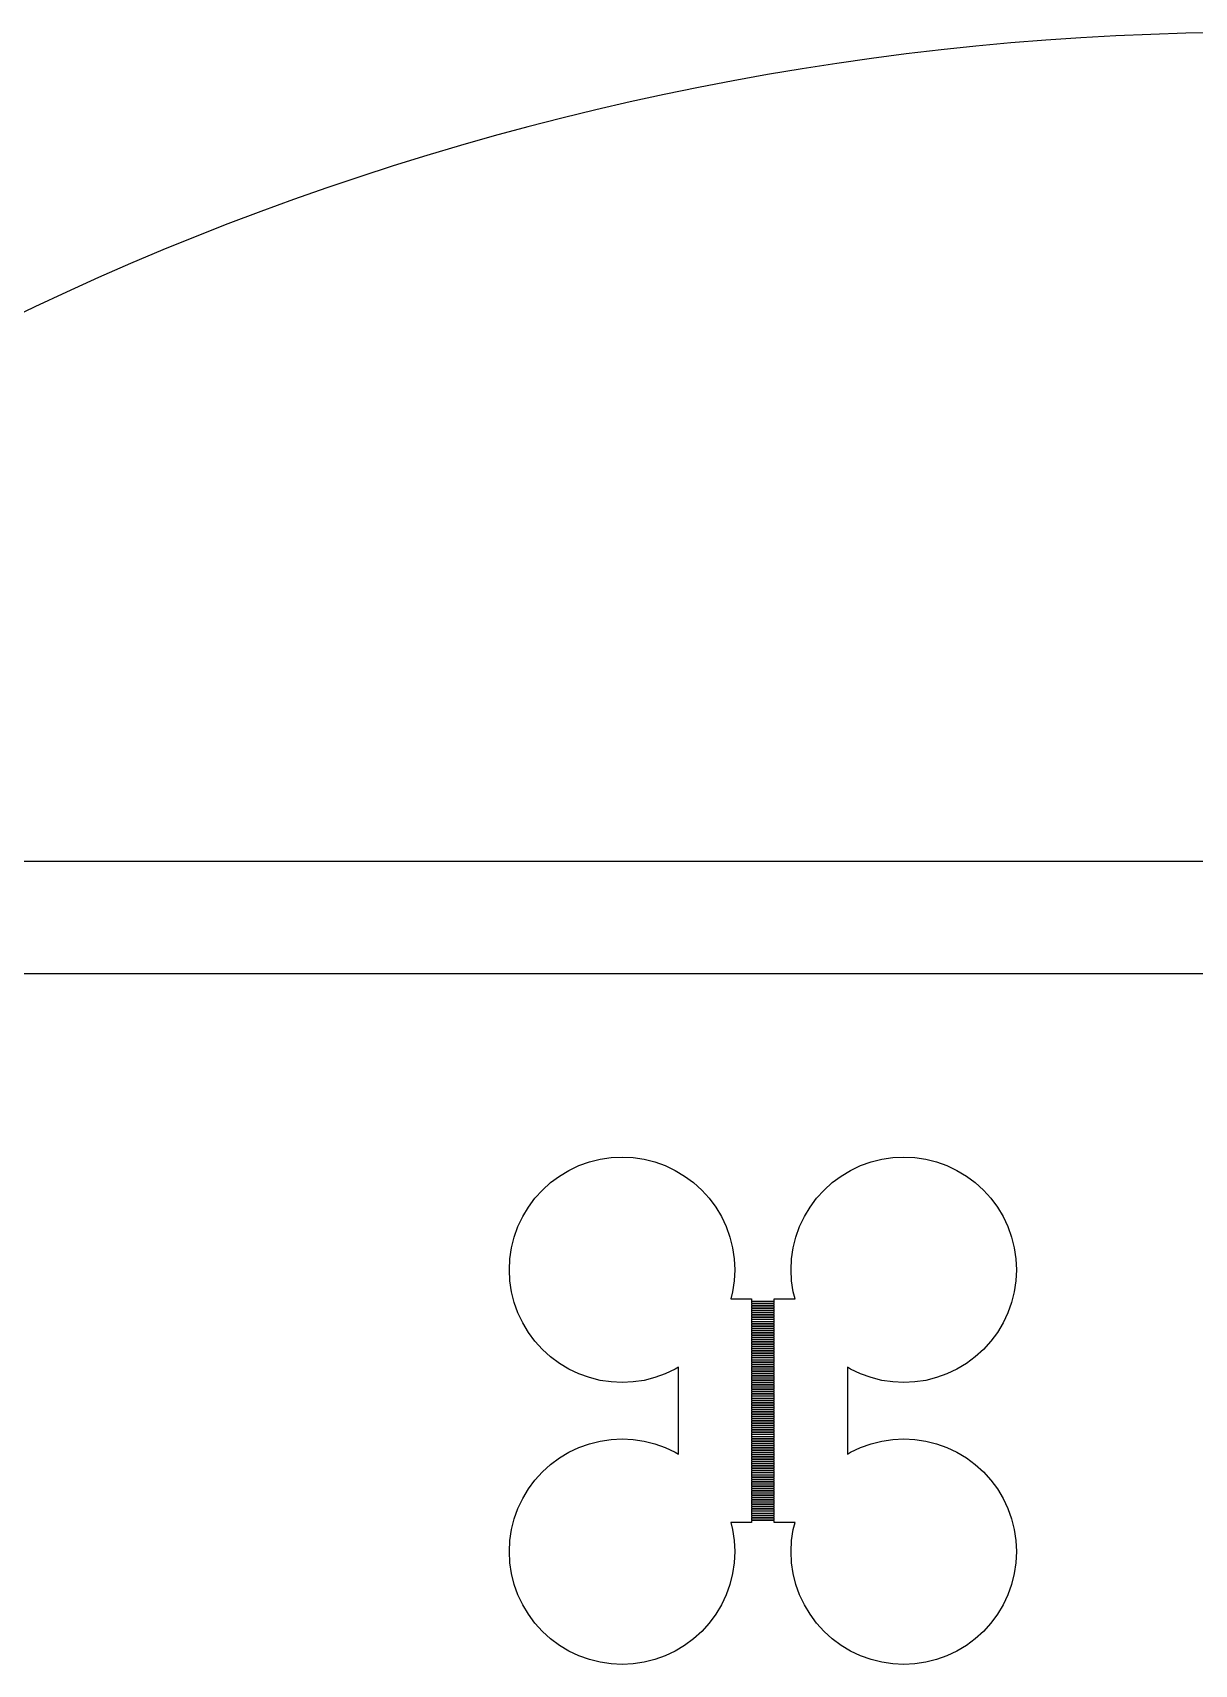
# Model space of a CAD drawing. Extents: x -18 to 83, y -18 to 83.
# Drawn here: x 10.54 to 31.16, y 54 to 82.95 of the extents above; entities that cross this region are included whole.
import ezdxf

# ---------------------------------------------------------------- set-up
doc = ezdxf.new("R2010")
doc.units = 0

msp = doc.modelspace()

# ---------------------------------------------------------------- linework, layer by layer
for p, q in [((28.5203, 82.8126), (27.9001, 82.763)), ((29.141, 82.8546), (28.5203, 82.8126)), ((29.7623, 82.8889), (29.141, 82.8546)), ((30.3839, 82.9156), (29.7623, 82.8889)), ((31.0058, 82.9347), (30.3839, 82.9156)), ((31.6278, 82.9462), (31.0058, 82.9347)), ((26.0438, 82.5687), (25.4268, 82.4888)), ((26.6617, 82.6411), (26.0438, 82.5687)), ((27.2805, 82.7059), (26.6617, 82.6411)), ((27.9001, 82.763), (27.2805, 82.7059)), ((24.1959, 82.3062), (23.5822, 82.2036)), ((24.8108, 82.4012), (24.1959, 82.3062)), ((25.4268, 82.4888), (24.8108, 82.4012)), ((22.3589, 81.9758), (21.7495, 81.8507)), ((22.9699, 82.0934), (22.3589, 81.9758)), ((23.5822, 82.2036), (22.9699, 82.0934)), ((21.1416, 81.7181), (20.5353, 81.578)), ((21.7495, 81.8507), (21.1416, 81.7181)), ((19.9309, 81.4306), (19.3283, 81.2757)), ((20.5353, 81.578), (19.9309, 81.4306)), ((18.7277, 81.1134), (18.129, 80.9438)), ((19.3283, 81.2757), (18.7277, 81.1134)), ((17.5326, 80.7669), (16.9383, 80.5826)), ((18.129, 80.9438), (17.5326, 80.7669)), ((16.9383, 80.5826), (16.3463, 80.3911)), ((15.7568, 80.1923), (15.1697, 79.9863)), ((16.3463, 80.3911), (15.7568, 80.1923)), ((15.1697, 79.9863), (14.5852, 79.7731)), ((14.5852, 79.7731), (14.0033, 79.5527)), ((13.4242, 79.3253), (12.8479, 79.0907)), ((14.0033, 79.5527), (13.4242, 79.3253)), ((12.8479, 79.0907), (12.2746, 78.8491)), ((12.2746, 78.8491), (11.7043, 78.6004)), ((11.7043, 78.6004), (11.137, 78.3448)), ((11.137, 78.3448), (10.573, 78.0822)), ((10.573, 78.0822), (10.0121, 77.8128)), ((-2.75, 68.25), (67.25, 68.25)), ((66.25, 66.25), (-1.75, 66.25)), ((20.0572, 62.7638), (20.2346, 62.8477)), ((20.2346, 62.8477), (20.4194, 62.9139)), ((20.4194, 62.9139), (20.6098, 62.9616)), ((20.6098, 62.9616), (20.804, 62.9904)), ((20.804, 62.9904), (21, 63)), ((21, 63), (21.196, 62.9904)), ((21.196, 62.9904), (21.3902, 62.9616)), ((21.3902, 62.9616), (21.5806, 62.9139)), ((21.5806, 62.9139), (21.7654, 62.8477)), ((21.7654, 62.8477), (21.9428, 62.7638)), ((25.0572, 62.7638), (25.2346, 62.8477)), ((25.2346, 62.8477), (25.4194, 62.9139)), ((25.4194, 62.9139), (25.6098, 62.9616)), ((25.6098, 62.9616), (25.804, 62.9904)), ((25.804, 62.9904), (26, 63)), ((26, 63), (26.196, 62.9904)), ((26.196, 62.9904), (26.3902, 62.9616)), ((26.3902, 62.9616), (26.5806, 62.9139)), ((26.5806, 62.9139), (26.7654, 62.8477)), ((26.7654, 62.8477), (26.9428, 62.7638)), ((19.5858, 62.4142), (19.7312, 62.546)), ((19.7312, 62.546), (19.8889, 62.6629)), ((19.8889, 62.6629), (20.0572, 62.7638)), ((21.9428, 62.7638), (22.1111, 62.6629)), ((22.1111, 62.6629), (22.2688, 62.546)), ((22.2688, 62.546), (22.4142, 62.4142)), ((24.5858, 62.4142), (24.7312, 62.546)), ((24.7312, 62.546), (24.8889, 62.6629)), ((24.8889, 62.6629), (25.0572, 62.7638)), ((26.9428, 62.7638), (27.1111, 62.6629)), ((27.1111, 62.6629), (27.2688, 62.546)), ((27.2688, 62.546), (27.4142, 62.4142)), ((19.3371, 62.1111), (19.454, 62.2688)), ((19.454, 62.2688), (19.5858, 62.4142)), ((22.4142, 62.4142), (22.546, 62.2688)), ((22.546, 62.2688), (22.6629, 62.1111)), ((24.3371, 62.1111), (24.454, 62.2688)), ((24.454, 62.2688), (24.5858, 62.4142)), ((27.4142, 62.4142), (27.546, 62.2688)), ((27.546, 62.2688), (27.6629, 62.1111)), ((19.2362, 61.9428), (19.3371, 62.1111)), ((22.6629, 62.1111), (22.7639, 61.9428)), ((24.2361, 61.9428), (24.3371, 62.1111)), ((27.6629, 62.1111), (27.7638, 61.9428)), ((19.0861, 61.5806), (19.1523, 61.7654)), ((19.1523, 61.7654), (19.2362, 61.9428)), ((22.7639, 61.9428), (22.8478, 61.7654)), ((22.8478, 61.7654), (22.9139, 61.5806)), ((24.0861, 61.5806), (24.1522, 61.7654)), ((24.1522, 61.7654), (24.2361, 61.9428)), ((27.7638, 61.9428), (27.8477, 61.7654)), ((27.8477, 61.7654), (27.9139, 61.5806)), ((19.0096, 61.196), (19.0384, 61.3902)), ((19.0384, 61.3902), (19.0861, 61.5806)), ((22.9139, 61.5806), (22.9616, 61.3902)), ((22.9616, 61.3902), (22.9904, 61.196)), ((24.0096, 61.196), (24.0384, 61.3902)), ((24.0384, 61.3902), (24.0861, 61.5806)), ((27.9139, 61.5806), (27.9616, 61.3902)), ((27.9616, 61.3902), (27.9904, 61.196)), ((19, 61), (19.0096, 61.196)), ((22.9904, 61.196), (23, 61)), ((24, 61), (24.0096, 61.196)), ((27.9904, 61.196), (28, 61)), ((19.0096, 60.804), (19, 61)), ((19.0384, 60.6098), (19.0096, 60.804)), ((22.9904, 60.804), (22.9616, 60.6098)), ((23, 61), (22.9904, 60.804)), ((24.0096, 60.804), (24, 61)), ((24.0384, 60.6098), (24.0096, 60.804)), ((27.9904, 60.804), (27.9616, 60.6098)), ((28, 61), (27.9904, 60.804)), ((19.0861, 60.4194), (19.0384, 60.6098)), ((22.9616, 60.6098), (22.9303, 60.485)), ((24.0697, 60.485), (24.0384, 60.6098)), ((27.9616, 60.6098), (27.9139, 60.4194)), ((19.1523, 60.2346), (19.0861, 60.4194)), ((19.2362, 60.0572), (19.1523, 60.2346)), ((22.9303, 60.485), (23.3, 60.485)), ((23.3, 60.485), (23.3, 60.445)), ((23.3, 60.445), (23.7, 60.445)), ((23.7, 60.435), (23.3, 60.435)), ((23.3, 60.435), (23.3, 60.405)), ((23.3, 60.405), (23.7, 60.405)), ((23.7, 60.395), (23.3, 60.395)), ((23.3, 60.395), (23.3, 60.365)), ((23.3, 60.365), (23.7, 60.365)), ((23.7, 60.355), (23.3, 60.355)), ((23.3, 60.355), (23.3, 60.325)), ((23.3, 60.325), (23.7, 60.325)), ((23.7, 60.315), (23.3, 60.315)), ((23.3, 60.315), (23.3, 60.285)), ((23.3, 60.285), (23.7, 60.285)), ((23.7, 60.275), (23.3, 60.275)), ((23.3, 60.275), (23.3, 60.245)), ((23.3, 60.245), (23.7, 60.245)), ((23.7, 60.235), (23.3, 60.235)), ((23.3, 60.235), (23.3, 60.205)), ((23.7, 60.445), (23.7, 60.485)), ((23.7, 60.485), (24.0697, 60.485)), ((23.7, 60.405), (23.7, 60.435)), ((23.7, 60.365), (23.7, 60.395)), ((23.7, 60.325), (23.7, 60.355)), ((23.7, 60.285), (23.7, 60.315)), ((23.7, 60.245), (23.7, 60.275)), ((23.7, 60.205), (23.7, 60.235)), ((27.8477, 60.2346), (27.7638, 60.0572)), ((27.9139, 60.4194), (27.8477, 60.2346)), ((19.3371, 59.8889), (19.2362, 60.0572)), ((23.3, 60.205), (23.7, 60.205)), ((23.7, 60.195), (23.3, 60.195)), ((23.3, 60.195), (23.3, 60.165)), ((23.3, 60.165), (23.7, 60.165)), ((23.7, 60.155), (23.3, 60.155)), ((23.3, 60.155), (23.3, 60.125)), ((23.3, 60.125), (23.7, 60.125)), ((23.7, 60.115), (23.3, 60.115)), ((23.3, 60.115), (23.3, 60.085)), ((23.3, 60.085), (23.7, 60.085)), ((23.7, 60.075), (23.3, 60.075)), ((23.3, 60.075), (23.3, 60.045)), ((23.3, 60.045), (23.7, 60.045)), ((23.7, 60.035), (23.3, 60.035)), ((23.3, 60.035), (23.3, 60.005)), ((23.3, 60.005), (23.7, 60.005)), ((23.7, 59.995), (23.3, 59.995)), ((23.3, 59.995), (23.3, 59.965)), ((23.3, 59.965), (23.7, 59.965)), ((23.7, 59.955), (23.3, 59.955)), ((23.3, 59.955), (23.3, 59.925)), ((23.3, 59.925), (23.7, 59.925)), ((23.7, 60.165), (23.7, 60.195)), ((23.7, 60.125), (23.7, 60.155)), ((23.7, 60.085), (23.7, 60.115)), ((23.7, 60.045), (23.7, 60.075)), ((23.7, 60.005), (23.7, 60.035)), ((23.7, 59.965), (23.7, 59.995)), ((23.7, 59.925), (23.7, 59.955)), ((27.7638, 60.0572), (27.6629, 59.8889)), ((19.454, 59.7312), (19.3371, 59.8889)), ((19.5858, 59.5858), (19.454, 59.7312)), ((23.7, 59.915), (23.3, 59.915)), ((23.3, 59.915), (23.3, 59.885)), ((23.3, 59.885), (23.7, 59.885)), ((23.7, 59.875), (23.3, 59.875)), ((23.3, 59.875), (23.3, 59.845)), ((23.3, 59.845), (23.7, 59.845)), ((23.7, 59.835), (23.3, 59.835)), ((23.3, 59.835), (23.3, 59.805)), ((23.3, 59.805), (23.7, 59.805)), ((23.7, 59.795), (23.3, 59.795)), ((23.3, 59.795), (23.3, 59.765)), ((23.3, 59.765), (23.7, 59.765)), ((23.7, 59.755), (23.3, 59.755)), ((23.3, 59.755), (23.3, 59.725)), ((23.3, 59.725), (23.7, 59.725)), ((23.7, 59.715), (23.3, 59.715)), ((23.3, 59.715), (23.3, 59.685)), ((23.3, 59.685), (23.7, 59.685)), ((23.7, 59.675), (23.3, 59.675)), ((23.3, 59.675), (23.3, 59.645)), ((23.3, 59.645), (23.7, 59.645)), ((23.7, 59.635), (23.3, 59.635)), ((23.3, 59.635), (23.3, 59.605)), ((23.7, 59.885), (23.7, 59.915)), ((23.7, 59.845), (23.7, 59.875)), ((23.7, 59.805), (23.7, 59.835)), ((23.7, 59.765), (23.7, 59.795)), ((23.7, 59.725), (23.7, 59.755)), ((23.7, 59.685), (23.7, 59.715)), ((23.7, 59.645), (23.7, 59.675)), ((23.7, 59.605), (23.7, 59.635)), ((27.546, 59.7312), (27.4142, 59.5858)), ((27.6629, 59.8889), (27.546, 59.7312)), ((19.7312, 59.454), (19.5858, 59.5858)), ((19.8889, 59.3371), (19.7312, 59.454)), ((23.3, 59.605), (23.7, 59.605)), ((23.7, 59.595), (23.3, 59.595)), ((23.3, 59.595), (23.3, 59.565)), ((23.3, 59.565), (23.7, 59.565)), ((23.7, 59.555), (23.3, 59.555)), ((23.3, 59.555), (23.3, 59.525)), ((23.3, 59.525), (23.7, 59.525)), ((23.7, 59.515), (23.3, 59.515)), ((23.3, 59.515), (23.3, 59.485)), ((23.3, 59.485), (23.7, 59.485)), ((23.7, 59.475), (23.3, 59.475)), ((23.3, 59.475), (23.3, 59.445)), ((23.3, 59.445), (23.7, 59.445)), ((23.7, 59.435), (23.3, 59.435)), ((23.3, 59.435), (23.3, 59.405)), ((23.3, 59.405), (23.7, 59.405)), ((23.7, 59.395), (23.3, 59.395)), ((23.3, 59.395), (23.3, 59.365)), ((23.3, 59.365), (23.7, 59.365)), ((23.7, 59.355), (23.3, 59.355)), ((23.3, 59.355), (23.3, 59.325)), ((23.7, 59.565), (23.7, 59.595)), ((23.7, 59.525), (23.7, 59.555)), ((23.7, 59.485), (23.7, 59.515)), ((23.7, 59.445), (23.7, 59.475)), ((23.7, 59.405), (23.7, 59.435)), ((23.7, 59.365), (23.7, 59.395)), ((23.7, 59.325), (23.7, 59.355)), ((27.2688, 59.454), (27.1111, 59.3371)), ((27.4142, 59.5858), (27.2688, 59.454)), ((20.0572, 59.2361), (19.8889, 59.3371)), ((20.2346, 59.1522), (20.0572, 59.2361)), ((20.4194, 59.0861), (20.2346, 59.1522)), ((20.6098, 59.0384), (20.4194, 59.0861)), ((21.5806, 59.0861), (21.3902, 59.0384)), ((21.7654, 59.1522), (21.5806, 59.0861)), ((21.9428, 59.2361), (21.7654, 59.1522)), ((22, 59.2704), (21.9428, 59.2361)), ((22, 57.7296), (22, 59.2704)), ((23.3, 59.325), (23.7, 59.325)), ((23.7, 59.315), (23.3, 59.315)), ((23.3, 59.315), (23.3, 59.285)), ((23.3, 59.285), (23.7, 59.285)), ((23.7, 59.275), (23.3, 59.275)), ((23.3, 59.275), (23.3, 59.245)), ((23.3, 59.245), (23.7, 59.245)), ((23.7, 59.235), (23.3, 59.235)), ((23.3, 59.235), (23.3, 59.205)), ((23.3, 59.205), (23.7, 59.205)), ((23.7, 59.195), (23.3, 59.195)), ((23.3, 59.195), (23.3, 59.165)), ((23.3, 59.165), (23.7, 59.165)), ((23.7, 59.155), (23.3, 59.155)), ((23.3, 59.155), (23.3, 59.125)), ((23.3, 59.125), (23.7, 59.125)), ((23.7, 59.115), (23.3, 59.115)), ((23.3, 59.115), (23.3, 59.085)), ((23.3, 59.085), (23.7, 59.085)), ((23.7, 59.075), (23.3, 59.075)), ((23.3, 59.075), (23.3, 59.045)), ((23.7, 59.285), (23.7, 59.315)), ((23.7, 59.245), (23.7, 59.275)), ((23.7, 59.205), (23.7, 59.235)), ((23.7, 59.165), (23.7, 59.195)), ((23.7, 59.125), (23.7, 59.155)), ((23.7, 59.085), (23.7, 59.115)), ((23.7, 59.045), (23.7, 59.075)), ((25.0572, 59.2361), (25, 59.2704)), ((25, 59.2704), (25, 57.7296)), ((25.2346, 59.1522), (25.0572, 59.2361)), ((25.4194, 59.0861), (25.2346, 59.1522)), ((25.6098, 59.0384), (25.4194, 59.0861)), ((26.5806, 59.0861), (26.3902, 59.0384)), ((26.7654, 59.1522), (26.5806, 59.0861)), ((26.9428, 59.2361), (26.7654, 59.1522)), ((27.1111, 59.3371), (26.9428, 59.2361)), ((20.804, 59.0096), (20.6098, 59.0384)), ((21, 59), (20.804, 59.0096)), ((21.196, 59.0096), (21, 59)), ((21.3902, 59.0384), (21.196, 59.0096)), ((23.3, 59.045), (23.7, 59.045)), ((23.7, 59.035), (23.3, 59.035)), ((23.3, 59.035), (23.3, 59.005)), ((23.3, 59.005), (23.7, 59.005)), ((23.7, 58.995), (23.3, 58.995)), ((23.3, 58.995), (23.3, 58.965)), ((23.3, 58.965), (23.7, 58.965)), ((23.7, 58.955), (23.3, 58.955)), ((23.3, 58.955), (23.3, 58.925)), ((23.3, 58.925), (23.7, 58.925)), ((23.7, 58.915), (23.3, 58.915)), ((23.3, 58.915), (23.3, 58.885)), ((23.3, 58.885), (23.7, 58.885)), ((23.7, 58.875), (23.3, 58.875)), ((23.3, 58.875), (23.3, 58.845)), ((23.3, 58.845), (23.7, 58.845)), ((23.7, 58.835), (23.3, 58.835)), ((23.3, 58.835), (23.3, 58.805)), ((23.3, 58.805), (23.7, 58.805)), ((23.7, 58.795), (23.3, 58.795)), ((23.3, 58.795), (23.3, 58.765)), ((23.3, 58.765), (23.7, 58.765)), ((23.7, 59.005), (23.7, 59.035)), ((23.7, 58.965), (23.7, 58.995)), ((23.7, 58.925), (23.7, 58.955)), ((23.7, 58.885), (23.7, 58.915)), ((23.7, 58.845), (23.7, 58.875)), ((23.7, 58.805), (23.7, 58.835)), ((23.7, 58.765), (23.7, 58.795)), ((25.804, 59.0096), (25.6098, 59.0384)), ((26, 59), (25.804, 59.0096)), ((26.196, 59.0096), (26, 59)), ((26.3902, 59.0384), (26.196, 59.0096)), ((23.7, 58.755), (23.3, 58.755)), ((23.3, 58.755), (23.3, 58.725)), ((23.3, 58.725), (23.7, 58.725)), ((23.7, 58.715), (23.3, 58.715)), ((23.3, 58.715), (23.3, 58.685)), ((23.3, 58.685), (23.7, 58.685)), ((23.7, 58.675), (23.3, 58.675)), ((23.3, 58.675), (23.3, 58.645)), ((23.3, 58.645), (23.7, 58.645)), ((23.7, 58.635), (23.3, 58.635)), ((23.3, 58.635), (23.3, 58.605)), ((23.3, 58.605), (23.7, 58.605)), ((23.7, 58.595), (23.3, 58.595)), ((23.3, 58.595), (23.3, 58.565)), ((23.3, 58.565), (23.7, 58.565)), ((23.7, 58.555), (23.3, 58.555)), ((23.3, 58.555), (23.3, 58.525)), ((23.3, 58.525), (23.7, 58.525)), ((23.7, 58.515), (23.3, 58.515)), ((23.3, 58.515), (23.3, 58.485)), ((23.3, 58.485), (23.7, 58.485)), ((23.7, 58.475), (23.3, 58.475)), ((23.3, 58.475), (23.3, 58.445)), ((23.7, 58.725), (23.7, 58.755)), ((23.7, 58.685), (23.7, 58.715)), ((23.7, 58.645), (23.7, 58.675)), ((23.7, 58.605), (23.7, 58.635)), ((23.7, 58.565), (23.7, 58.595)), ((23.7, 58.525), (23.7, 58.555)), ((23.7, 58.485), (23.7, 58.515)), ((23.7, 58.445), (23.7, 58.475)), ((23.3, 58.445), (23.7, 58.445)), ((23.7, 58.435), (23.3, 58.435)), ((23.3, 58.435), (23.3, 58.405)), ((23.3, 58.405), (23.7, 58.405)), ((23.7, 58.395), (23.3, 58.395)), ((23.3, 58.395), (23.3, 58.365)), ((23.3, 58.365), (23.7, 58.365)), ((23.7, 58.355), (23.3, 58.355)), ((23.3, 58.355), (23.3, 58.325)), ((23.3, 58.325), (23.7, 58.325)), ((23.7, 58.315), (23.3, 58.315)), ((23.3, 58.315), (23.3, 58.285)), ((23.3, 58.285), (23.7, 58.285)), ((23.7, 58.275), (23.3, 58.275)), ((23.3, 58.275), (23.3, 58.245)), ((23.3, 58.245), (23.7, 58.245)), ((23.7, 58.235), (23.3, 58.235)), ((23.3, 58.235), (23.3, 58.205)), ((23.3, 58.205), (23.7, 58.205)), ((23.7, 58.195), (23.3, 58.195)), ((23.3, 58.195), (23.3, 58.165)), ((23.7, 58.405), (23.7, 58.435)), ((23.7, 58.365), (23.7, 58.395)), ((23.7, 58.325), (23.7, 58.355)), ((23.7, 58.285), (23.7, 58.315)), ((23.7, 58.245), (23.7, 58.275)), ((23.7, 58.205), (23.7, 58.235)), ((23.7, 58.165), (23.7, 58.195)), ((20.2346, 57.8478), (20.4194, 57.9139)), ((20.4194, 57.9139), (20.6098, 57.9616)), ((20.6098, 57.9616), (20.804, 57.9904)), ((20.804, 57.9904), (21, 58)), ((21, 58), (21.196, 57.9904)), ((21.196, 57.9904), (21.3902, 57.9616)), ((21.3902, 57.9616), (21.5806, 57.9139)), ((21.5806, 57.9139), (21.7654, 57.8478)), ((23.3, 58.165), (23.7, 58.165)), ((23.7, 58.155), (23.3, 58.155)), ((23.3, 58.155), (23.3, 58.125)), ((23.3, 58.125), (23.7, 58.125)), ((23.7, 58.115), (23.3, 58.115)), ((23.3, 58.115), (23.3, 58.085)), ((23.3, 58.085), (23.7, 58.085)), ((23.7, 58.075), (23.3, 58.075)), ((23.3, 58.075), (23.3, 58.045)), ((23.3, 58.045), (23.7, 58.045)), ((23.7, 58.035), (23.3, 58.035)), ((23.3, 58.035), (23.3, 58.005)), ((23.3, 58.005), (23.7, 58.005)), ((23.7, 57.995), (23.3, 57.995)), ((23.3, 57.995), (23.3, 57.965)), ((23.3, 57.965), (23.7, 57.965)), ((23.7, 57.955), (23.3, 57.955)), ((23.3, 57.955), (23.3, 57.925)), ((23.3, 57.925), (23.7, 57.925)), ((23.7, 57.915), (23.3, 57.915)), ((23.3, 57.915), (23.3, 57.885)), ((23.7, 58.125), (23.7, 58.155)), ((23.7, 58.085), (23.7, 58.115)), ((23.7, 58.045), (23.7, 58.075)), ((23.7, 58.005), (23.7, 58.035)), ((23.7, 57.965), (23.7, 57.995)), ((23.7, 57.925), (23.7, 57.955)), ((23.7, 57.885), (23.7, 57.915)), ((25.2346, 57.8478), (25.4194, 57.9139)), ((25.4194, 57.9139), (25.6098, 57.9616)), ((25.6098, 57.9616), (25.804, 57.9904)), ((25.804, 57.9904), (26, 58)), ((26, 58), (26.196, 57.9904)), ((26.196, 57.9904), (26.3902, 57.9616)), ((26.3902, 57.9616), (26.5806, 57.9139)), ((26.5806, 57.9139), (26.7654, 57.8478)), ((19.7312, 57.546), (19.8889, 57.6629)), ((19.8889, 57.6629), (20.0572, 57.7639)), ((20.0572, 57.7639), (20.2346, 57.8478)), ((21.7654, 57.8478), (21.9428, 57.7639)), ((21.9428, 57.7639), (22, 57.7296)), ((23.3, 57.885), (23.7, 57.885)), ((23.7, 57.875), (23.3, 57.875)), ((23.3, 57.875), (23.3, 57.845)), ((23.3, 57.845), (23.7, 57.845)), ((23.7, 57.835), (23.3, 57.835)), ((23.3, 57.835), (23.3, 57.805)), ((23.3, 57.805), (23.7, 57.805)), ((23.7, 57.795), (23.3, 57.795)), ((23.3, 57.795), (23.3, 57.765)), ((23.3, 57.765), (23.7, 57.765)), ((23.7, 57.755), (23.3, 57.755)), ((23.3, 57.755), (23.3, 57.725)), ((23.3, 57.725), (23.7, 57.725)), ((23.7, 57.715), (23.3, 57.715)), ((23.3, 57.715), (23.3, 57.685)), ((23.3, 57.685), (23.7, 57.685)), ((23.7, 57.675), (23.3, 57.675)), ((23.3, 57.675), (23.3, 57.645)), ((23.3, 57.645), (23.7, 57.645)), ((23.7, 57.635), (23.3, 57.635)), ((23.3, 57.635), (23.3, 57.605)), ((23.3, 57.605), (23.7, 57.605)), ((23.7, 57.845), (23.7, 57.875)), ((23.7, 57.805), (23.7, 57.835)), ((23.7, 57.765), (23.7, 57.795)), ((23.7, 57.725), (23.7, 57.755)), ((23.7, 57.685), (23.7, 57.715)), ((23.7, 57.645), (23.7, 57.675)), ((23.7, 57.605), (23.7, 57.635)), ((25, 57.7296), (25.0572, 57.7639)), ((25.0572, 57.7639), (25.2346, 57.8478)), ((26.7654, 57.8478), (26.9428, 57.7639)), ((26.9428, 57.7639), (27.1111, 57.6629)), ((27.1111, 57.6629), (27.2688, 57.546)), ((19.454, 57.2688), (19.5858, 57.4142)), ((19.5858, 57.4142), (19.7312, 57.546)), ((23.7, 57.595), (23.3, 57.595)), ((23.3, 57.595), (23.3, 57.565)), ((23.3, 57.565), (23.7, 57.565)), ((23.7, 57.555), (23.3, 57.555)), ((23.3, 57.555), (23.3, 57.525)), ((23.3, 57.525), (23.7, 57.525)), ((23.7, 57.515), (23.3, 57.515)), ((23.3, 57.515), (23.3, 57.485)), ((23.3, 57.485), (23.7, 57.485)), ((23.7, 57.475), (23.3, 57.475)), ((23.3, 57.475), (23.3, 57.445)), ((23.3, 57.445), (23.7, 57.445)), ((23.7, 57.435), (23.3, 57.435)), ((23.3, 57.435), (23.3, 57.405)), ((23.3, 57.405), (23.7, 57.405)), ((23.7, 57.395), (23.3, 57.395)), ((23.3, 57.395), (23.3, 57.365)), ((23.3, 57.365), (23.7, 57.365)), ((23.7, 57.355), (23.3, 57.355)), ((23.3, 57.355), (23.3, 57.325)), ((23.3, 57.325), (23.7, 57.325)), ((23.7, 57.315), (23.3, 57.315)), ((23.3, 57.315), (23.3, 57.285)), ((23.7, 57.565), (23.7, 57.595)), ((23.7, 57.525), (23.7, 57.555)), ((23.7, 57.485), (23.7, 57.515)), ((23.7, 57.445), (23.7, 57.475)), ((23.7, 57.405), (23.7, 57.435)), ((23.7, 57.365), (23.7, 57.395)), ((23.7, 57.325), (23.7, 57.355)), ((23.7, 57.285), (23.7, 57.315)), ((27.2688, 57.546), (27.4142, 57.4142)), ((27.4142, 57.4142), (27.546, 57.2688)), ((19.2362, 56.9428), (19.3371, 57.1111)), ((19.3371, 57.1111), (19.454, 57.2688)), ((23.3, 57.285), (23.7, 57.285)), ((23.7, 57.275), (23.3, 57.275)), ((23.3, 57.275), (23.3, 57.245)), ((23.3, 57.245), (23.7, 57.245)), ((23.7, 57.235), (23.3, 57.235)), ((23.3, 57.235), (23.3, 57.205)), ((23.3, 57.205), (23.7, 57.205)), ((23.7, 57.195), (23.3, 57.195)), ((23.3, 57.195), (23.3, 57.165)), ((23.3, 57.165), (23.7, 57.165)), ((23.7, 57.155), (23.3, 57.155)), ((23.3, 57.155), (23.3, 57.125)), ((23.3, 57.125), (23.7, 57.125)), ((23.7, 57.115), (23.3, 57.115)), ((23.3, 57.115), (23.3, 57.085)), ((23.3, 57.085), (23.7, 57.085)), ((23.7, 57.075), (23.3, 57.075)), ((23.3, 57.075), (23.3, 57.045)), ((23.3, 57.045), (23.7, 57.045)), ((23.7, 57.035), (23.3, 57.035)), ((23.3, 57.035), (23.3, 57.005)), ((23.7, 57.245), (23.7, 57.275)), ((23.7, 57.205), (23.7, 57.235)), ((23.7, 57.165), (23.7, 57.195)), ((23.7, 57.125), (23.7, 57.155)), ((23.7, 57.085), (23.7, 57.115)), ((23.7, 57.045), (23.7, 57.075)), ((23.7, 57.005), (23.7, 57.035)), ((27.546, 57.2688), (27.6629, 57.1111)), ((27.6629, 57.1111), (27.7638, 56.9428)), ((19.0861, 56.5806), (19.1523, 56.7654)), ((19.1523, 56.7654), (19.2362, 56.9428)), ((23.3, 57.005), (23.7, 57.005)), ((23.7, 56.995), (23.3, 56.995)), ((23.3, 56.995), (23.3, 56.965)), ((23.3, 56.965), (23.7, 56.965)), ((23.7, 56.955), (23.3, 56.955)), ((23.3, 56.955), (23.3, 56.925)), ((23.3, 56.925), (23.7, 56.925)), ((23.7, 56.915), (23.3, 56.915)), ((23.3, 56.915), (23.3, 56.885)), ((23.3, 56.885), (23.7, 56.885)), ((23.7, 56.875), (23.3, 56.875)), ((23.3, 56.875), (23.3, 56.845)), ((23.3, 56.845), (23.7, 56.845)), ((23.7, 56.835), (23.3, 56.835)), ((23.3, 56.835), (23.3, 56.805)), ((23.3, 56.805), (23.7, 56.805)), ((23.7, 56.795), (23.3, 56.795)), ((23.3, 56.795), (23.3, 56.765)), ((23.3, 56.765), (23.7, 56.765)), ((23.7, 56.755), (23.3, 56.755)), ((23.3, 56.755), (23.3, 56.725)), ((23.7, 56.965), (23.7, 56.995)), ((23.7, 56.925), (23.7, 56.955)), ((23.7, 56.885), (23.7, 56.915)), ((23.7, 56.845), (23.7, 56.875)), ((23.7, 56.805), (23.7, 56.835)), ((23.7, 56.765), (23.7, 56.795)), ((23.7, 56.725), (23.7, 56.755)), ((27.7638, 56.9428), (27.8477, 56.7654)), ((27.8477, 56.7654), (27.9139, 56.5806)), ((19.0384, 56.3902), (19.0861, 56.5806)), ((23.3, 56.515), (22.9303, 56.515)), ((22.9303, 56.515), (22.9616, 56.3902)), ((23.3, 56.725), (23.7, 56.725)), ((23.7, 56.715), (23.3, 56.715)), ((23.3, 56.715), (23.3, 56.685)), ((23.3, 56.685), (23.7, 56.685)), ((23.7, 56.675), (23.3, 56.675)), ((23.3, 56.675), (23.3, 56.645)), ((23.3, 56.645), (23.7, 56.645)), ((23.7, 56.635), (23.3, 56.635)), ((23.3, 56.635), (23.3, 56.605)), ((23.3, 56.605), (23.7, 56.605)), ((23.7, 56.595), (23.3, 56.595)), ((23.3, 56.595), (23.3, 56.565)), ((23.3, 56.565), (23.7, 56.565)), ((23.7, 56.555), (23.3, 56.555)), ((23.3, 56.555), (23.3, 56.515)), ((23.7, 56.685), (23.7, 56.715)), ((23.7, 56.645), (23.7, 56.675)), ((23.7, 56.605), (23.7, 56.635)), ((23.7, 56.565), (23.7, 56.595)), ((23.7, 56.515), (23.7, 56.555)), ((24.0697, 56.515), (23.7, 56.515)), ((24.0384, 56.3902), (24.0697, 56.515)), ((27.9139, 56.5806), (27.9616, 56.3902)), ((19, 56), (19.0096, 56.196)), ((19.0096, 56.196), (19.0384, 56.3902)), ((22.9616, 56.3902), (22.9904, 56.196)), ((22.9904, 56.196), (23, 56)), ((24, 56), (24.0096, 56.196)), ((24.0096, 56.196), (24.0384, 56.3902)), ((27.9616, 56.3902), (27.9904, 56.196)), ((27.9904, 56.196), (28, 56)), ((19.0096, 55.804), (19, 56)), ((23, 56), (22.9904, 55.804)), ((24.0096, 55.804), (24, 56)), ((28, 56), (27.9904, 55.804)), ((19.0384, 55.6098), (19.0096, 55.804)), ((19.0861, 55.4194), (19.0384, 55.6098)), ((22.9616, 55.6098), (22.9139, 55.4194)), ((22.9904, 55.804), (22.9616, 55.6098)), ((24.0384, 55.6098), (24.0096, 55.804)), ((24.0861, 55.4194), (24.0384, 55.6098)), ((27.9616, 55.6098), (27.9139, 55.4194)), ((27.9904, 55.804), (27.9616, 55.6098)), ((19.1523, 55.2346), (19.0861, 55.4194)), ((22.9139, 55.4194), (22.8478, 55.2346)), ((24.1522, 55.2346), (24.0861, 55.4194)), ((27.9139, 55.4194), (27.8477, 55.2346)), ((19.2362, 55.0572), (19.1523, 55.2346)), ((19.3371, 54.8889), (19.2362, 55.0572)), ((22.7639, 55.0572), (22.6629, 54.8889)), ((22.8478, 55.2346), (22.7639, 55.0572)), ((24.2361, 55.0572), (24.1522, 55.2346)), ((24.3371, 54.8889), (24.2361, 55.0572)), ((27.7638, 55.0572), (27.6629, 54.8889)), ((27.8477, 55.2346), (27.7638, 55.0572)), ((19.454, 54.7312), (19.3371, 54.8889)), ((19.5858, 54.5858), (19.454, 54.7312)), ((22.546, 54.7312), (22.4142, 54.5858)), ((22.6629, 54.8889), (22.546, 54.7312)), ((24.454, 54.7312), (24.3371, 54.8889)), ((24.5858, 54.5858), (24.454, 54.7312)), ((27.546, 54.7312), (27.4142, 54.5858)), ((27.6629, 54.8889), (27.546, 54.7312)), ((19.7312, 54.454), (19.5858, 54.5858)), ((19.8889, 54.3371), (19.7312, 54.454)), ((22.2688, 54.454), (22.1111, 54.3371)), ((22.4142, 54.5858), (22.2688, 54.454)), ((24.7312, 54.454), (24.5858, 54.5858)), ((24.8889, 54.3371), (24.7312, 54.454)), ((27.2688, 54.454), (27.1111, 54.3371)), ((27.4142, 54.5858), (27.2688, 54.454)), ((20.0572, 54.2362), (19.8889, 54.3371)), ((20.2346, 54.1523), (20.0572, 54.2362)), ((20.4194, 54.0861), (20.2346, 54.1523)), ((21.7654, 54.1523), (21.5806, 54.0861)), ((21.9428, 54.2362), (21.7654, 54.1523)), ((22.1111, 54.3371), (21.9428, 54.2362)), ((25.0572, 54.2362), (24.8889, 54.3371)), ((25.2346, 54.1523), (25.0572, 54.2362)), ((25.4194, 54.0861), (25.2346, 54.1523)), ((26.7654, 54.1523), (26.5806, 54.0861)), ((26.9428, 54.2362), (26.7654, 54.1523)), ((27.1111, 54.3371), (26.9428, 54.2362)), ((20.6098, 54.0384), (20.4194, 54.0861)), ((20.804, 54.0096), (20.6098, 54.0384)), ((21, 54), (20.804, 54.0096)), ((21.196, 54.0096), (21, 54)), ((21.3902, 54.0384), (21.196, 54.0096)), ((21.5806, 54.0861), (21.3902, 54.0384)), ((25.6098, 54.0384), (25.4194, 54.0861)), ((25.804, 54.0096), (25.6098, 54.0384)), ((26, 54), (25.804, 54.0096)), ((26.196, 54.0096), (26, 54)), ((26.3902, 54.0384), (26.196, 54.0096)), ((26.5806, 54.0861), (26.3902, 54.0384))]:
    msp.add_line(p, q)

doc.saveas('drawing.dxf')
